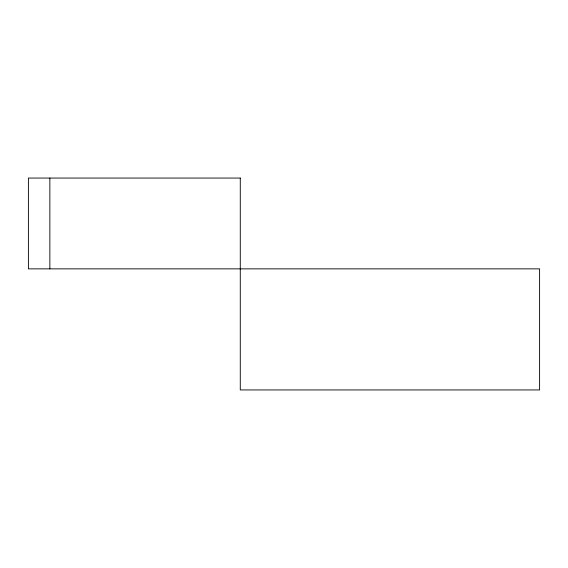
<?xml version="1.0" encoding="UTF-8"?>
<svg xmlns="http://www.w3.org/2000/svg" width="568" height="568" viewBox="0 0 568 568"><rect width="100%" height="100%" fill="white"/><g stroke="black" fill="none" stroke-linecap="round" stroke-linejoin="round"><path stroke-width="0.85" d="M49.863 178.061L49.863 268.863M240.278 178.061L28.4 178.061L28.4 268.863L539.6 268.863L539.6 389.939L240.278 389.939L240.278 178.061"/></g></svg>
